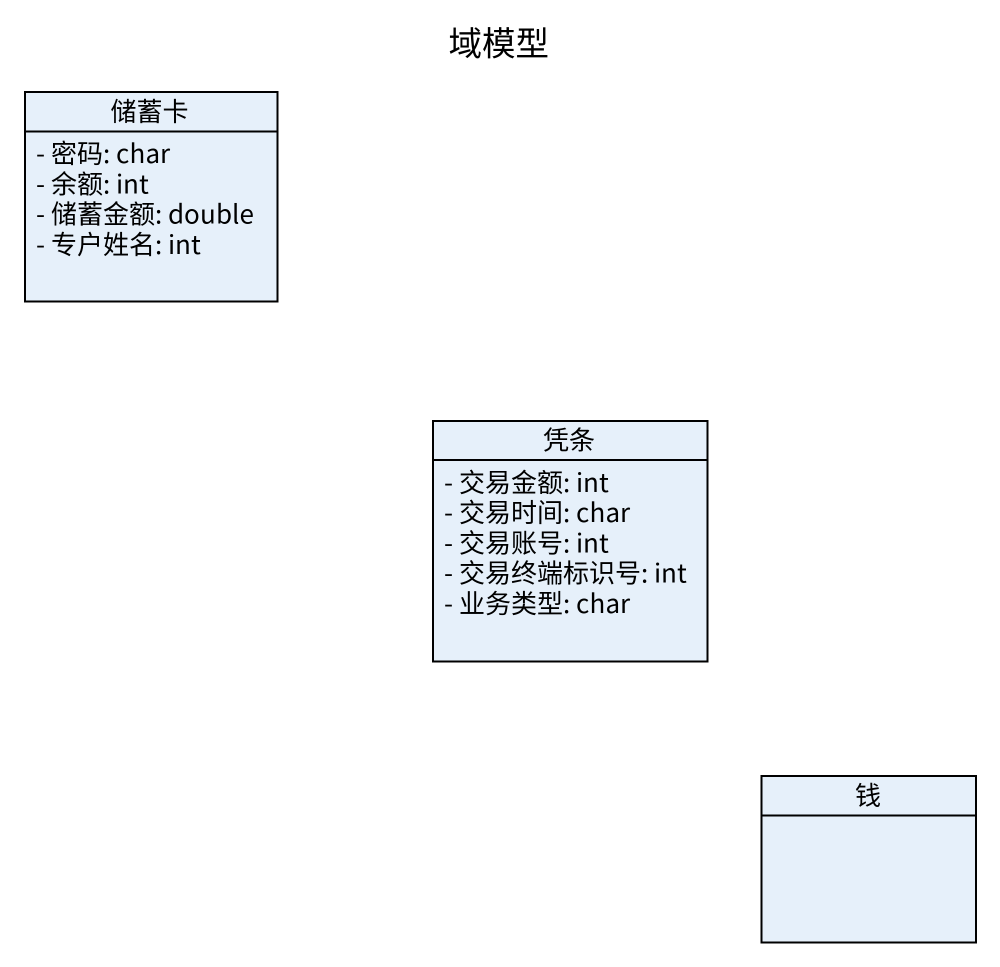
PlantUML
@startuml
title 域模型
hide circle
hide empty members
skinparam classAttributeIconSize 0
class 储蓄卡 {
  - 密码: char
  - 余额: int
  - 储蓄金额: double
  - 专户姓名: int
}
class 凭条 {
  - 交易金额: int
  - 交易时间: char
  - 交易账号: int
  - 交易终端标识号: int
  - 业务类型: char
}
class 钱
@enduml
